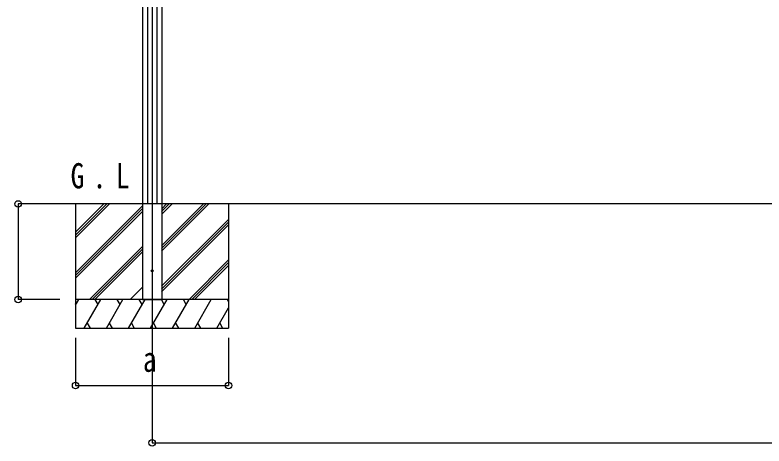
# Model space of a CAD drawing. Units: millimetres, scale not verified. Extents: x -16820 to 16820, y -11880 to 11880.
# Drawn here: x -14232 to -10315, y -9247 to -6991 of the extents above; entities that cross this region are included whole.
import ezdxf
from ezdxf.enums import TextEntityAlignment as Align

# ---------------------------------------------------------------- set-up
doc = ezdxf.new("R2010")
doc.units = ezdxf.units.MM
doc.header["$LTSCALE"] = 60
for name, color, linetype in [('0-2_USER1', 3, 'Continuous'), ('0-3_YKK_12', 2, 'Continuous'), ('0-4_YKK_A1', 4, 'Continuous'), ('0-5_YKK_D', 6, 'Continuous')]:
    doc.layers.add(name, color=color, linetype=linetype)
doc.styles.add('ＭＳ ゴシック', font='')
doc.styles.get('ＭＳ ゴシック').set_extended_font_data('MS Gothic')

msp = doc.modelspace()

# ---------------------------------------------------------------- linework, layer by layer
at = {"layer": '0-3_YKK_12'}
msp.add_line((-13514.83, -5615.03), (-13514.83, -8749.28), dxfattribs=at)
at = {"layer": '0-4_YKK_A1'}
for p, q in [((-13564.83, -5610.18), (-13564.83, -7980)), ((-13539.65, -5608.44), (-13539.65, -7980)), ((-13490.02, -5608.44), (-13490.02, -7980)), ((-13464.83, -5610.18), (-13464.83, -7980)), ((-5054.18, -7980), (-14161.89, -7980)), ((-13914.92, -7980), (-13914.92, -8630)), ((-13914.92, -8156.63), (-13738.29, -7980)), ((-13914.92, -8142.49), (-13752.43, -7980)), ((-13914.92, -8128.35), (-13766.57, -7980)), ((-13914.92, -8340.48), (-13564.92, -7990.48)), ((-13564.85, -7980), (-13564.53, -8480)), ((-13464.92, -8227.13), (-13217.79, -7980)), ((-13464.92, -8212.99), (-13231.93, -7980)), ((-13464.92, -8198.85), (-13246.07, -7980)), ((-13464.92, -8020.13), (-13424.79, -7980)), ((-13464.83, -7980), (-13464.83, -8480)), ((-13464.83, -8034.19), (-13410.65, -7980)), ((-13464.83, -8005.9), (-13438.93, -7980)), ((-13114.92, -7980), (-13114.92, -8630)), ((-13914.92, -8354.62), (-13564.92, -8004.62)), ((-13914.92, -8368.76), (-13564.92, -8018.76)), ((-13464.92, -8410.98), (-13114.92, -8060.98)), ((-13464.92, -8425.12), (-13114.92, -8075.12)), ((-13464.92, -8439.26), (-13114.92, -8089.26)), ((-13842.31, -8480), (-13564.92, -8202.61)), ((-13828.17, -8480), (-13564.92, -8216.75)), ((-13814.03, -8480), (-13564.92, -8230.9)), ((-13321.81, -8480), (-13114.92, -8273.11)), ((-13307.67, -8480), (-13114.92, -8287.25)), ((-13293.53, -8480), (-13114.92, -8301.39)), ((-13630.18, -8480), (-13564.92, -8414.74)), ((-13114.92, -8480), (-13914.92, -8480)), ((-13914.92, -8508.94), (-13898.21, -8480)), ((-13869.34, -8630), (-13782.74, -8480)), ((-13797.74, -8505.98), (-13812.74, -8480)), ((-13753.87, -8630), (-13667.27, -8480)), ((-13682.27, -8505.98), (-13697.27, -8480)), ((-13638.4, -8630), (-13551.8, -8480)), ((-13566.8, -8505.98), (-13581.8, -8480)), ((-13564.92, -8480), (-13564.62, -8480)), ((-13560.92, -8480), (-13468.92, -8480)), ((-13522.93, -8630), (-13436.33, -8480)), ((-13451.33, -8505.98), (-13466.33, -8480)), ((-13465.22, -8480), (-13464.92, -8480)), ((-13407.46, -8630), (-13320.86, -8480)), ((-13335.86, -8505.98), (-13350.86, -8480)), ((-13291.99, -8630), (-13205.39, -8480)), ((-13114.92, -8488.66), (-13119.92, -8480)), ((-13913.21, -8505.98), (-13914.92, -8503.02)), ((-13176.52, -8630), (-13114.92, -8523.3)), ((-13854.35, -8604.02), (-13839.35, -8630)), ((-13738.88, -8604.02), (-13723.88, -8630)), ((-13623.41, -8604.02), (-13608.41, -8630)), ((-13507.93, -8604.02), (-13492.94, -8630)), ((-13392.47, -8604.02), (-13377.47, -8630)), ((-13277, -8604.02), (-13262, -8630)), ((-13161.52, -8604.02), (-13146.53, -8630)), ((-13914.92, -8630), (-13114.92, -8630))]:
    msp.add_line(p, q, dxfattribs=at)
for points in [[(-13564.62, -8480), (-13562.72, -8480), (-13562.42, -8480)], [(-13562.42, -8480), (-13561.42, -8480), (-13560.92, -8480)], [(-13468.92, -8480), (-13468.42, -8480), (-13467.42, -8480)], [(-13467.42, -8480), (-13467.12, -8480), (-13465.22, -8480)]]:
    msp.add_lwpolyline(points, dxfattribs=at)
msp.add_circle((-13514.83, -8330), 5, dxfattribs=at)
at = {"layer": '0-5_YKK_D'}
for p, q in [((-13997.42, -7980), (-14215.92, -7980)), ((-14214.92, -7980), (-14214.92, -8480)), ((-13997.42, -8480), (-14215.92, -8480)), ((-13914.92, -8680), (-13914.92, -8931)), ((-13514.83, -8679.99), (-13514.83, -9231)), ((-13114.92, -8680), (-13114.92, -8931)), ((-13914.92, -8930), (-13114.92, -8930)), ((-13514.83, -9230), (-5714.83, -9230))]:
    msp.add_line(p, q, dxfattribs=at)
for centre in [(-14214.92, -7980), (-14214.92, -8480), (-13914.92, -8930), (-13114.92, -8930), (-13514.83, -9230)]:
    msp.add_circle(centre, 17, dxfattribs=at)

# ---------------------------------------------------------------- texts
at = {"layer": '0-2_USER1', "style": 'ＭＳ ゴシック', "width": 0.8}
for s, p in [('G', (-13941, -7938)), ('L', (-13704.58, -7938)), ('.', (-13825.8, -7938))]:
    msp.add_text(s, height=132, dxfattribs=at).set_placement(p, align=Align.BOTTOM_LEFT)
at = {"layer": '0-5_YKK_D', "style": 'ＭＳ ゴシック', "width": 0.8}
msp.add_text('a', height=132, dxfattribs=at).set_placement((-13562.83, -8898), align=Align.BOTTOM_LEFT)

doc.saveas('drawing.dxf')
